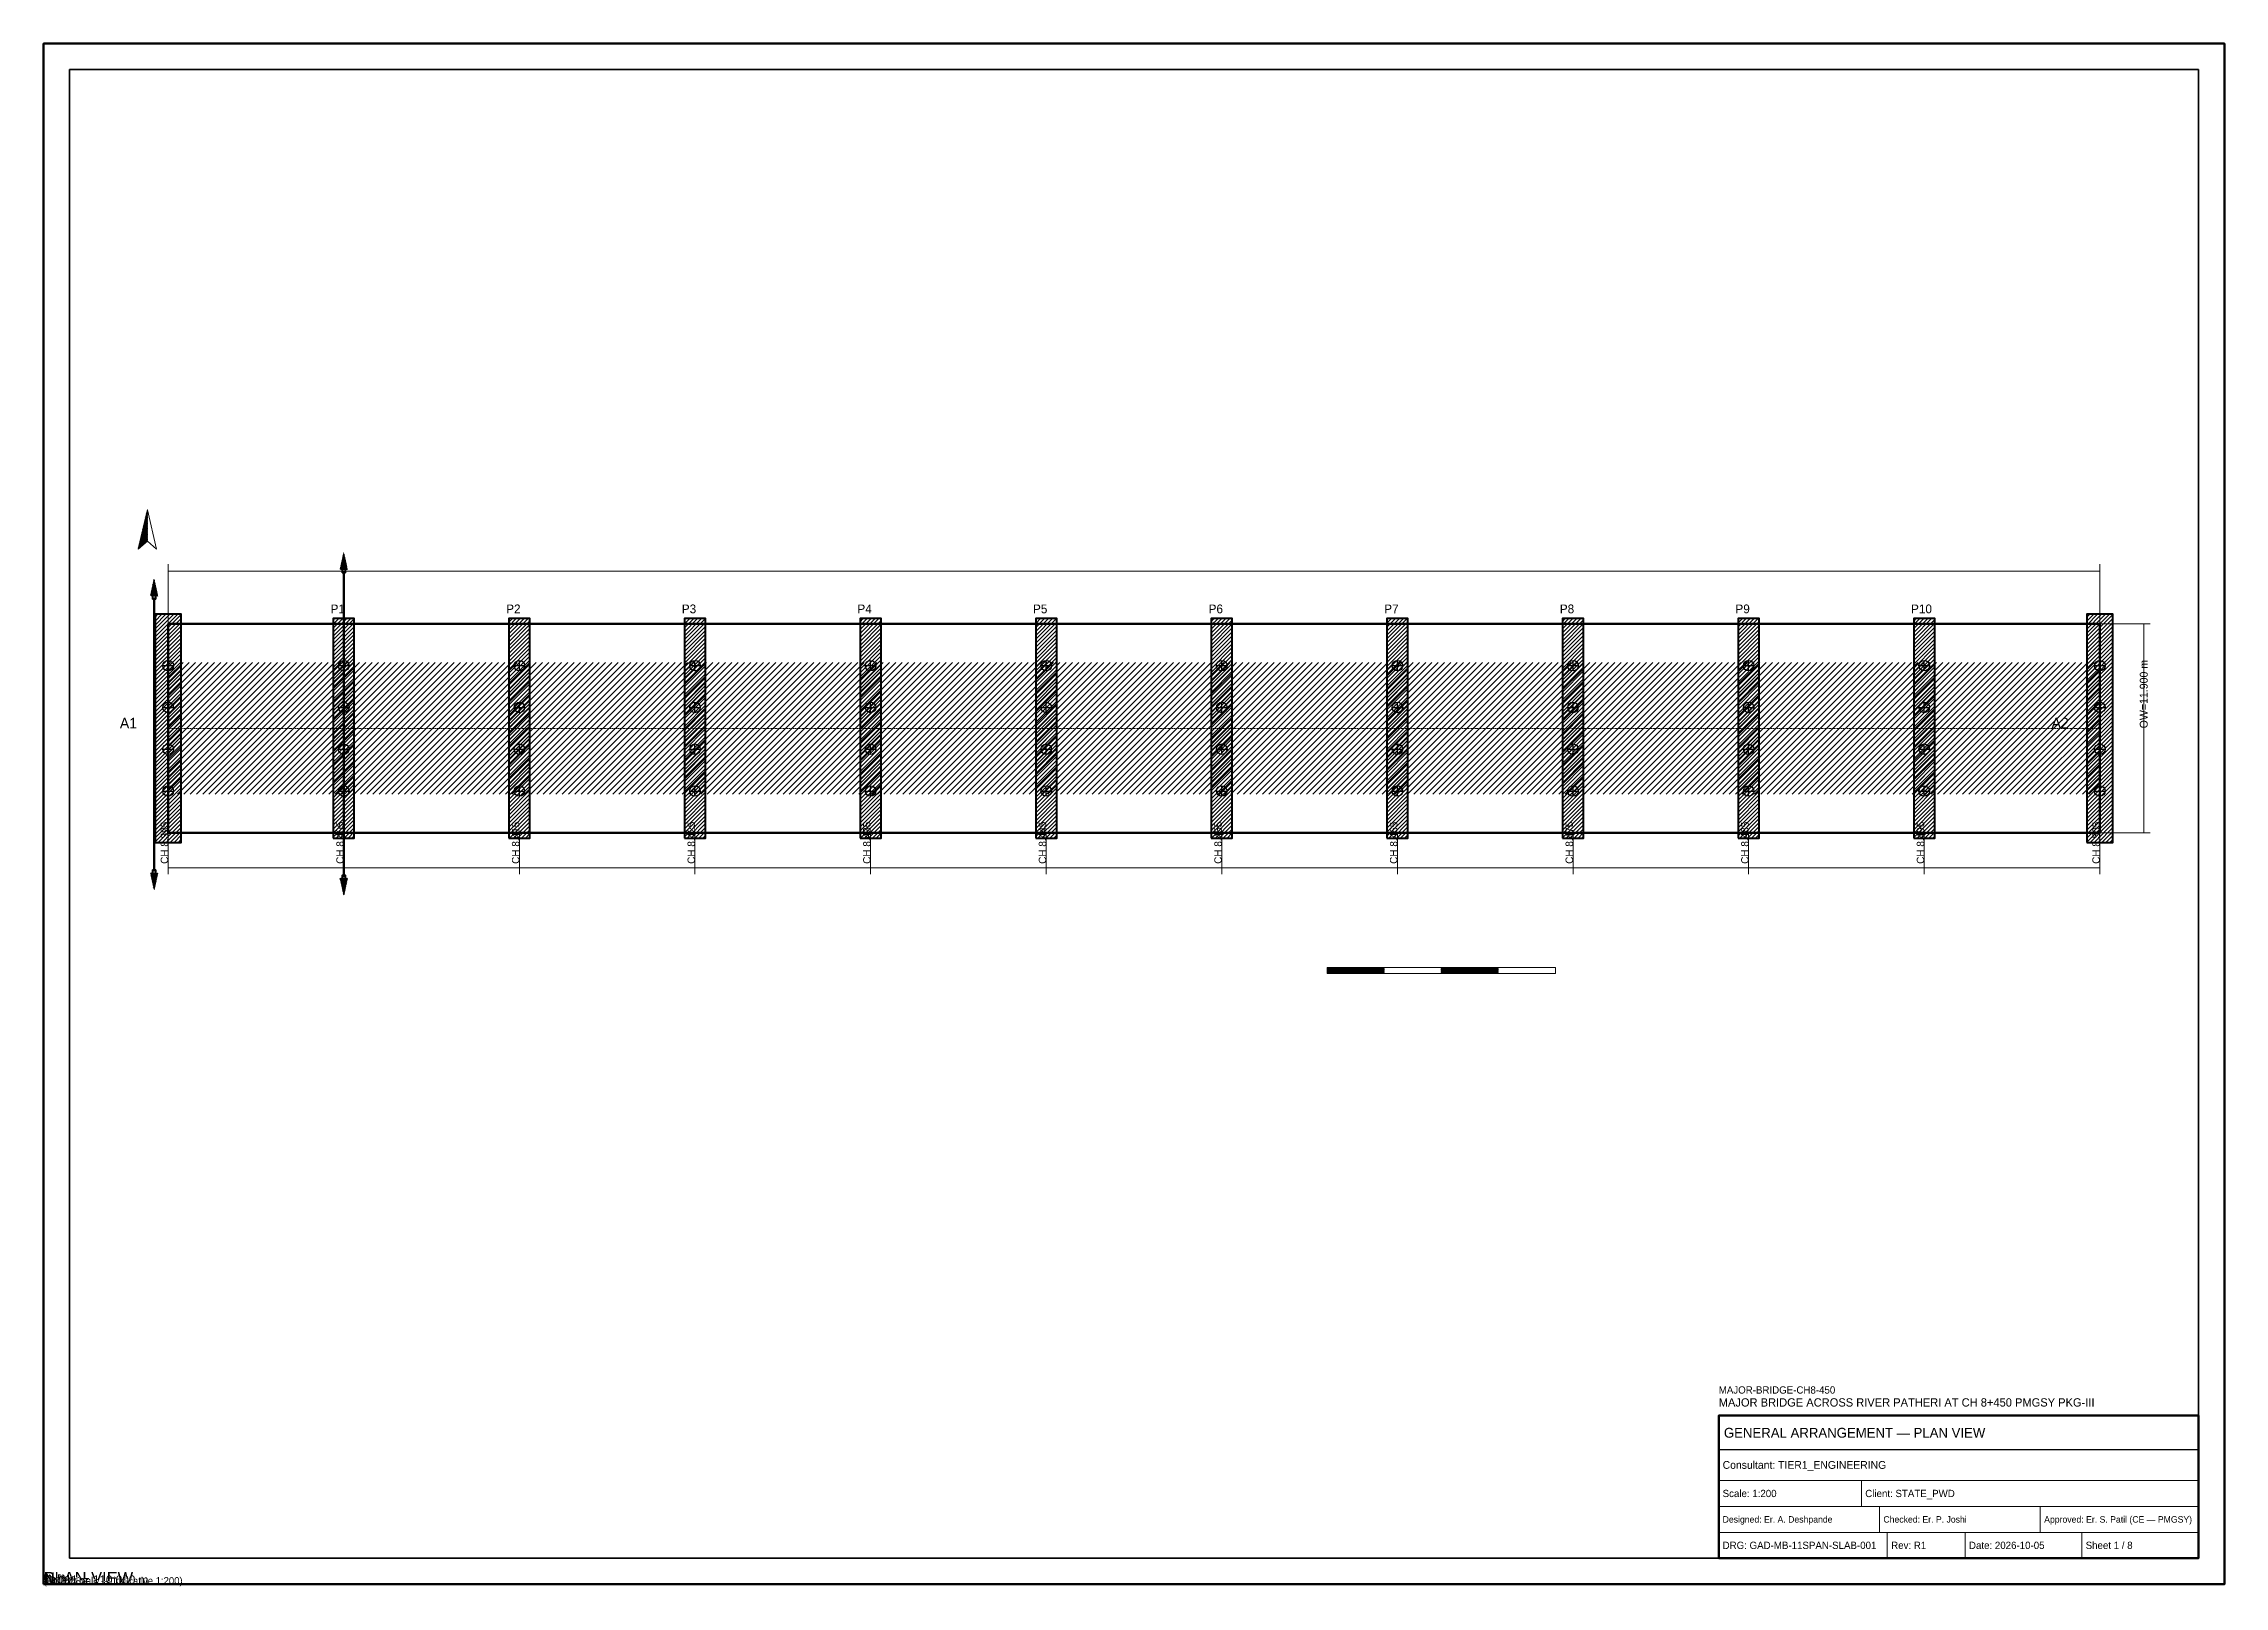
# Model space of a CAD drawing. Header units: metres. Extents: x 0 to 841, y -1 to 594.
import ezdxf

# ---------------------------------------------------------------- set-up
doc = ezdxf.new("R2010")
doc.units = ezdxf.units.M
doc.linetypes.add('CENTER', pattern=[1.5, 0.75, -0.25, 0.25, -0.25])
doc.linetypes.add('DASHED', pattern=[0.5, 0.375, -0.125])
for name, color, linetype, lineweight in [('BORDER-INNER', 7, 'Continuous', 35), ('BORDER-OUTER', 7, 'Continuous', 70), ('CIVIL-CHAINAGE', 7, 'Continuous', 18), ('DIM-CHAINAGE', 3, 'Continuous', 18), ('DIM-LINEAR', 3, 'Continuous', 18), ('STRUC-CENTRE', 6, 'CENTER', 18), ('STRUC-HATCHING', 8, 'Continuous', 18), ('STRUC-OUTLINE', 1, 'Continuous', 50), ('STRUC-SECTION', 2, 'Continuous', 35), ('SUB-ABUT', 3, 'Continuous', 35), ('SUB-BEARING', 5, 'Continuous', 25), ('SUB-PIER', 2, 'Continuous', 35), ('SUPER-DECK', 2, 'Continuous', 50), ('SYM-NORTHARROW', 7, 'Continuous', 18), ('SYM-SCALE', 7, 'Continuous', 13), ('TEXT-GENERAL', 7, 'Continuous', 18), ('TEXT-HEADER', 7, 'Continuous', 25), ('TEXT-SPEC', 7, 'Continuous', 13), ('TEXT-TITLE', 7, 'Continuous', 25), ('TITLEBLK-BOX', 7, 'Continuous', 50), ('TITLEBLK-TEXT', 7, 'Continuous', 18)]:
    doc.layers.add(name, color=color, linetype=linetype, lineweight=lineweight)

msp = doc.modelspace()

# ---------------------------------------------------------------- hatches: boundary and pattern name
at = {"layer": 'STRUC-HATCHING'}
h = msp.add_hatch(dxfattribs=at)
h.set_pattern_fill('ANSI31', scale=0.541767)
h.paths.add_polyline_path([(48.03, 304.6), (792.97, 304.6), (792.97, 355.4), (48.03, 355.4)])
at = {"layer": 'STRUC-SECTION'}
h = msp.add_hatch(dxfattribs=at)
h.set_pattern_fill('SOLID')
h.paths.add_polyline_path([(114.33, 391.22), (117.18, 391.22), (115.76, 397.72)])
h = msp.add_hatch(dxfattribs=at)
h.set_pattern_fill('SOLID')
h.paths.add_polyline_path([(41.2, 381.06), (44.04, 381.06), (42.62, 387.56)])
h = msp.add_hatch(dxfattribs=at)
h.set_pattern_fill('SOLID')
h.paths.add_polyline_path([(41.2, 274.2), (44.04, 274.2), (42.62, 267.7)])
h = msp.add_hatch(dxfattribs=at)
h.set_pattern_fill('SOLID')
h.paths.add_polyline_path([(114.33, 272.17), (117.18, 272.17), (115.76, 265.67)])
at = {"layer": 'SUB-ABUT'}
h = msp.add_hatch(dxfattribs=at)
h.set_pattern_fill('ANSI31', scale=0.338605)
h.paths.add_polyline_path([(42.96, 285.98), (53.11, 285.98), (53.11, 374.02), (42.96, 374.02)])
h = msp.add_hatch(dxfattribs=at)
h.set_pattern_fill('ANSI31', scale=0.3386045)
h.paths.add_polyline_path([(787.89, 285.98), (798.04, 285.98), (798.04, 374.02), (787.89, 374.02)])
at = {"layer": 'SUB-PIER'}
h = msp.add_hatch(dxfattribs=at)
h.set_pattern_fill('ANSI31', scale=0.338605)
h.paths.add_polyline_path([(111.69, 287.67), (119.82, 287.67), (119.82, 372.33), (111.69, 372.33)])
h = msp.add_hatch(dxfattribs=at)
h.set_pattern_fill('ANSI31', scale=0.338605)
h.paths.add_polyline_path([(179.41, 287.67), (187.54, 287.67), (187.54, 372.33), (179.41, 372.33)])
h = msp.add_hatch(dxfattribs=at)
h.set_pattern_fill('ANSI31', scale=0.338605)
h.paths.add_polyline_path([(247.13, 287.67), (255.26, 287.67), (255.26, 372.33), (247.13, 372.33)])
h = msp.add_hatch(dxfattribs=at)
h.set_pattern_fill('ANSI31', scale=0.338605)
h.paths.add_polyline_path([(314.86, 287.67), (322.98, 287.67), (322.98, 372.33), (314.86, 372.33)])
h = msp.add_hatch(dxfattribs=at)
h.set_pattern_fill('ANSI31', scale=0.338605)
h.paths.add_polyline_path([(382.58, 287.67), (390.7, 287.67), (390.7, 372.33), (382.58, 372.33)])
h = msp.add_hatch(dxfattribs=at)
h.set_pattern_fill('ANSI31', scale=0.338605)
h.paths.add_polyline_path([(450.3, 287.67), (458.42, 287.67), (458.42, 372.33), (450.3, 372.33)])
h = msp.add_hatch(dxfattribs=at)
h.set_pattern_fill('ANSI31', scale=0.338605)
h.paths.add_polyline_path([(518.02, 287.67), (526.14, 287.67), (526.14, 372.33), (518.02, 372.33)])
h = msp.add_hatch(dxfattribs=at)
h.set_pattern_fill('ANSI31', scale=0.338605)
h.paths.add_polyline_path([(585.74, 287.67), (593.87, 287.67), (593.87, 372.33), (585.74, 372.33)])
h = msp.add_hatch(dxfattribs=at)
h.set_pattern_fill('ANSI31', scale=0.338605)
h.paths.add_polyline_path([(653.46, 287.67), (661.59, 287.67), (661.59, 372.33), (653.46, 372.33)])
h = msp.add_hatch(dxfattribs=at)
h.set_pattern_fill('ANSI31', scale=0.3386045)
h.paths.add_polyline_path([(721.18, 287.67), (729.31, 287.67), (729.31, 372.33), (721.18, 372.33)])
at = {"layer": 'SYM-NORTHARROW'}
h = msp.add_hatch(dxfattribs=at)
h.set_pattern_fill('SOLID')
h.paths.add_polyline_path([(40, 414.31), (36.44, 399.08), (40, 402.12)])
at = {"layer": 'SYM-SCALE'}
h = msp.add_hatch(dxfattribs=at)
h.set_pattern_fill('SOLID')
h.paths.add_polyline_path([(494.99, 235.53), (516.99, 235.53), (516.99, 237.83), (494.99, 237.83)])
h = msp.add_hatch(dxfattribs=at)
h.set_pattern_fill('SOLID')
h.paths.add_polyline_path([(538.99, 235.53), (560.99, 235.53), (560.99, 237.83), (538.99, 237.83)])

# ---------------------------------------------------------------- linework, layer by layer
at = {"layer": 'BORDER-INNER'}
msp.add_lwpolyline([(10, 10), (831, 10), (831, 584), (10, 584), (10, 10)], dxfattribs=at)
at = {"layer": 'BORDER-OUTER'}
msp.add_lwpolyline([(0, 0), (841, 0), (841, 594), (0, 594), (0, 0)], dxfattribs=at)
at = {"layer": 'CIVIL-CHAINAGE'}
for p, q in [((48.03, 282.93), (48.03, 278.62)), ((115.76, 282.93), (115.76, 278.62)), ((183.48, 282.93), (183.48, 278.62)), ((251.2, 282.93), (251.2, 278.62)), ((318.92, 282.93), (318.92, 278.62)), ((386.64, 282.93), (386.64, 278.62)), ((454.36, 282.93), (454.36, 278.62)), ((522.08, 282.93), (522.08, 278.62)), ((589.8, 282.93), (589.8, 278.62)), ((657.52, 282.93), (657.52, 278.62)), ((725.24, 282.93), (725.24, 278.62)), ((792.97, 282.93), (792.97, 278.62))]:
    msp.add_line(p, q, dxfattribs=at)
at = {"layer": 'DIM-LINEAR'}
for p, q in [((48.03, 387.9), (48.03, 393.32)), ((48.03, 370.29), (48.03, 390.61)), ((48.03, 390.61), (792.97, 390.61)), ((792.97, 387.9), (792.97, 393.32)), ((792.97, 370.29), (792.97, 390.61)), ((792.97, 370.29), (809.9, 370.29)), ((807.46, 370.29), (812.33, 370.29)), ((809.9, 289.71), (809.9, 370.29)), ((48.03, 289.71), (48.03, 276.16)), ((115.76, 289.71), (115.76, 276.16)), ((115.76, 289.71), (115.76, 276.16)), ((183.48, 289.71), (183.48, 276.16)), ((183.48, 289.71), (183.48, 276.16)), ((251.2, 289.71), (251.2, 276.16)), ((251.2, 289.71), (251.2, 276.16)), ((318.92, 289.71), (318.92, 276.16)), ((318.92, 289.71), (318.92, 276.16)), ((386.64, 289.71), (386.64, 276.16)), ((386.64, 289.71), (386.64, 276.16)), ((454.36, 289.71), (454.36, 276.16)), ((454.36, 289.71), (454.36, 276.16)), ((522.08, 289.71), (522.08, 276.16)), ((522.08, 289.71), (522.08, 276.16)), ((589.8, 289.71), (589.8, 276.16)), ((589.8, 289.71), (589.8, 276.16)), ((657.52, 289.71), (657.52, 276.16)), ((657.52, 289.71), (657.52, 276.16)), ((725.24, 289.71), (725.24, 276.16)), ((725.24, 289.71), (725.24, 276.16)), ((792.97, 289.71), (792.97, 276.16)), ((792.97, 289.71), (809.9, 289.71)), ((807.46, 289.71), (812.33, 289.71)), ((48.03, 273.72), (48.03, 278.6)), ((115.76, 273.72), (115.76, 278.6)), ((115.76, 273.72), (115.76, 278.6)), ((183.48, 273.72), (183.48, 278.6)), ((183.48, 273.72), (183.48, 278.6)), ((251.2, 273.72), (251.2, 278.6)), ((251.2, 273.72), (251.2, 278.6)), ((318.92, 273.72), (318.92, 278.6)), ((318.92, 273.72), (318.92, 278.6)), ((386.64, 273.72), (386.64, 278.6)), ((386.64, 273.72), (386.64, 278.6)), ((454.36, 273.72), (454.36, 278.6)), ((454.36, 273.72), (454.36, 278.6)), ((522.08, 273.72), (522.08, 278.6)), ((522.08, 273.72), (522.08, 278.6)), ((589.8, 273.72), (589.8, 278.6)), ((589.8, 273.72), (589.8, 278.6)), ((657.52, 273.72), (657.52, 278.6)), ((657.52, 273.72), (657.52, 278.6)), ((725.24, 273.72), (725.24, 278.6)), ((725.24, 273.72), (725.24, 278.6)), ((792.97, 273.72), (792.97, 278.6)), ((48.03, 276.16), (115.76, 276.16)), ((115.76, 276.16), (183.48, 276.16)), ((183.48, 276.16), (251.2, 276.16)), ((251.2, 276.16), (318.92, 276.16)), ((318.92, 276.16), (386.64, 276.16)), ((386.64, 276.16), (454.36, 276.16)), ((454.36, 276.16), (522.08, 276.16)), ((522.08, 276.16), (589.8, 276.16)), ((589.8, 276.16), (657.52, 276.16)), ((657.52, 276.16), (725.24, 276.16)), ((725.24, 276.16), (792.97, 276.16))]:
    msp.add_line(p, q, dxfattribs=at)
at = {"layer": 'STRUC-CENTRE'}
msp.add_line((48.03, 330), (792.97, 330), dxfattribs=at)
at = {"layer": 'STRUC-OUTLINE', "lineweight": 50}
msp.add_lwpolyline([(48.03, 289.71), (48.03, 370.29), (792.97, 370.29), (792.97, 289.71), (48.03, 289.71)], dxfattribs=at)
at = {"layer": 'STRUC-SECTION', "color": 1, "linetype": 'DASHED', "lineweight": 50}
for p, q in [((115.76, 390.61), (115.76, 272.78)), ((42.62, 380.45), (42.62, 274.81))]:
    msp.add_line(p, q, dxfattribs=at)
at = {"layer": 'STRUC-SECTION', "color": 1}
for points in [[(115.15, 390), (116.37, 390), (116.37, 391.22), (115.15, 391.22), (115.15, 390)], [(42.01, 379.84), (43.23, 379.84), (43.23, 381.06), (42.01, 381.06), (42.01, 379.84)], [(42.01, 274.2), (43.23, 274.2), (43.23, 275.42), (42.01, 275.42), (42.01, 274.2)], [(115.15, 272.17), (116.37, 272.17), (116.37, 273.39), (115.15, 273.39), (115.15, 272.17)]]:
    msp.add_lwpolyline(points, dxfattribs=at)
at = {"layer": 'SUB-ABUT', "lineweight": 40}
for points in [[(42.96, 285.98), (53.11, 285.98), (53.11, 374.02), (42.96, 374.02), (42.96, 285.98)], [(787.89, 285.98), (798.04, 285.98), (798.04, 374.02), (787.89, 374.02), (787.89, 285.98)]]:
    msp.add_lwpolyline(points, dxfattribs=at)
at = {"layer": 'SUB-BEARING'}
for p, q in [((46, 354.18), (50.07, 354.18)), ((48.03, 352.14), (48.03, 356.21)), ((113.72, 354.18), (117.79, 354.18)), ((115.76, 352.14), (115.76, 356.21)), ((181.45, 354.18), (185.51, 354.18)), ((183.48, 352.14), (183.48, 356.21)), ((249.17, 354.18), (253.23, 354.18)), ((251.2, 352.14), (251.2, 356.21)), ((316.89, 354.18), (320.95, 354.18)), ((318.92, 352.14), (318.92, 356.21)), ((384.61, 354.18), (388.67, 354.18)), ((386.64, 352.14), (386.64, 356.21)), ((452.33, 354.18), (456.39, 354.18)), ((454.36, 352.14), (454.36, 356.21)), ((520.05, 354.18), (524.11, 354.18)), ((522.08, 352.14), (522.08, 356.21)), ((587.77, 354.18), (591.83, 354.18)), ((589.8, 352.14), (589.8, 356.21)), ((655.49, 354.18), (659.55, 354.18)), ((657.52, 352.14), (657.52, 356.21)), ((723.21, 354.18), (727.28, 354.18)), ((725.24, 352.14), (725.24, 356.21)), ((790.93, 354.18), (795, 354.18)), ((792.97, 352.14), (792.97, 356.21)), ((46, 338.06), (50.07, 338.06)), ((48.03, 336.03), (48.03, 340.09)), ((113.72, 338.06), (117.79, 338.06)), ((115.76, 336.03), (115.76, 340.09)), ((181.45, 338.06), (185.51, 338.06)), ((183.48, 336.03), (183.48, 340.09)), ((249.17, 338.06), (253.23, 338.06)), ((251.2, 336.03), (251.2, 340.09)), ((316.89, 338.06), (320.95, 338.06)), ((318.92, 336.03), (318.92, 340.09)), ((384.61, 338.06), (388.67, 338.06)), ((386.64, 336.03), (386.64, 340.09)), ((452.33, 338.06), (456.39, 338.06)), ((454.36, 336.03), (454.36, 340.09)), ((520.05, 338.06), (524.11, 338.06)), ((522.08, 336.03), (522.08, 340.09)), ((587.77, 338.06), (591.83, 338.06)), ((589.8, 336.03), (589.8, 340.09)), ((655.49, 338.06), (659.55, 338.06)), ((657.52, 336.03), (657.52, 340.09)), ((723.21, 338.06), (727.28, 338.06)), ((725.24, 336.03), (725.24, 340.09)), ((790.93, 338.06), (795, 338.06)), ((792.97, 336.03), (792.97, 340.09)), ((46, 321.94), (50.07, 321.94)), ((48.03, 319.91), (48.03, 323.97)), ((113.72, 321.94), (117.79, 321.94)), ((115.76, 319.91), (115.76, 323.97)), ((181.45, 321.94), (185.51, 321.94)), ((183.48, 319.91), (183.48, 323.97)), ((249.17, 321.94), (253.23, 321.94)), ((251.2, 319.91), (251.2, 323.97)), ((316.89, 321.94), (320.95, 321.94)), ((318.92, 319.91), (318.92, 323.97)), ((384.61, 321.94), (388.67, 321.94)), ((386.64, 319.91), (386.64, 323.97)), ((452.33, 321.94), (456.39, 321.94)), ((454.36, 319.91), (454.36, 323.97)), ((520.05, 321.94), (524.11, 321.94)), ((522.08, 319.91), (522.08, 323.97)), ((587.77, 321.94), (591.83, 321.94)), ((589.8, 319.91), (589.8, 323.97)), ((655.49, 321.94), (659.55, 321.94)), ((657.52, 319.91), (657.52, 323.97)), ((723.21, 321.94), (727.28, 321.94)), ((725.24, 319.91), (725.24, 323.97)), ((790.93, 321.94), (795, 321.94)), ((792.97, 319.91), (792.97, 323.97)), ((46, 305.82), (50.07, 305.82)), ((48.03, 303.79), (48.03, 307.86)), ((113.72, 305.82), (117.79, 305.82)), ((115.76, 303.79), (115.76, 307.86)), ((181.45, 305.82), (185.51, 305.82)), ((183.48, 303.79), (183.48, 307.86)), ((249.17, 305.82), (253.23, 305.82)), ((251.2, 303.79), (251.2, 307.86)), ((316.89, 305.82), (320.95, 305.82)), ((318.92, 303.79), (318.92, 307.86)), ((384.61, 305.82), (388.67, 305.82)), ((386.64, 303.79), (386.64, 307.86)), ((452.33, 305.82), (456.39, 305.82)), ((454.36, 303.79), (454.36, 307.86)), ((520.05, 305.82), (524.11, 305.82)), ((522.08, 303.79), (522.08, 307.86)), ((587.77, 305.82), (591.83, 305.82)), ((589.8, 303.79), (589.8, 307.86)), ((655.49, 305.82), (659.55, 305.82)), ((657.52, 303.79), (657.52, 307.86)), ((723.21, 305.82), (727.28, 305.82)), ((725.24, 303.79), (725.24, 307.86)), ((790.93, 305.82), (795, 305.82)), ((792.97, 303.79), (792.97, 307.86))]:
    msp.add_line(p, q, dxfattribs=at)
for centre in [(48.03, 354.18), (115.76, 354.18), (183.48, 354.18), (251.2, 354.18), (318.92, 354.18), (386.64, 354.18), (454.36, 354.18), (522.08, 354.18), (589.8, 354.18), (657.52, 354.18), (725.24, 354.18), (792.97, 354.18), (48.03, 338.06), (115.76, 338.06), (183.48, 338.06), (251.2, 338.06), (318.92, 338.06), (386.64, 338.06), (454.36, 338.06), (522.08, 338.06), (589.8, 338.06), (657.52, 338.06), (725.24, 338.06), (792.97, 338.06), (48.03, 321.94), (115.76, 321.94), (183.48, 321.94), (251.2, 321.94), (318.92, 321.94), (386.64, 321.94), (454.36, 321.94), (522.08, 321.94), (589.8, 321.94), (657.52, 321.94), (725.24, 321.94), (792.97, 321.94), (48.03, 305.82), (115.76, 305.82), (183.48, 305.82), (251.2, 305.82), (318.92, 305.82), (386.64, 305.82), (454.36, 305.82), (522.08, 305.82), (589.8, 305.82), (657.52, 305.82), (725.24, 305.82), (792.97, 305.82)]:
    msp.add_circle(centre, 2.03, dxfattribs=at)
at = {"layer": 'SUB-PIER', "lineweight": 40}
for points in [[(111.69, 287.67), (119.82, 287.67), (119.82, 372.33), (111.69, 372.33), (111.69, 287.67)], [(179.41, 287.67), (187.54, 287.67), (187.54, 372.33), (179.41, 372.33), (179.41, 287.67)], [(247.13, 287.67), (255.26, 287.67), (255.26, 372.33), (247.13, 372.33), (247.13, 287.67)], [(314.86, 287.67), (322.98, 287.67), (322.98, 372.33), (314.86, 372.33), (314.86, 287.67)], [(382.58, 287.67), (390.7, 287.67), (390.7, 372.33), (382.58, 372.33), (382.58, 287.67)], [(450.3, 287.67), (458.42, 287.67), (458.42, 372.33), (450.3, 372.33), (450.3, 287.67)], [(518.02, 287.67), (526.14, 287.67), (526.14, 372.33), (518.02, 372.33), (518.02, 287.67)], [(585.74, 287.67), (593.87, 287.67), (593.87, 372.33), (585.74, 372.33), (585.74, 287.67)], [(653.46, 287.67), (661.59, 287.67), (661.59, 372.33), (653.46, 372.33), (653.46, 287.67)], [(721.18, 287.67), (729.31, 287.67), (729.31, 372.33), (721.18, 372.33), (721.18, 287.67)]]:
    msp.add_lwpolyline(points, dxfattribs=at)
at = {"layer": 'SUPER-DECK', "lineweight": 30}
msp.add_lwpolyline([(48.03, 289.71), (48.03, 370.29), (792.97, 370.29), (792.97, 289.71), (48.03, 289.71)], dxfattribs=at)
at = {"layer": 'SYM-NORTHARROW'}
msp.add_lwpolyline([(40, 414.31), (36.44, 399.08), (40, 402.12), (43.56, 399.08), (40, 414.31)], dxfattribs=at)
at = {"layer": 'SYM-SCALE'}
msp.add_lwpolyline([(494.99, 235.53), (582.99, 235.53), (582.99, 237.83), (494.99, 237.83), (494.99, 235.53)], dxfattribs=at)
at = {"layer": 'TITLEBLK-BOX', "lineweight": 50}
msp.add_lwpolyline([(646, 10), (831, 10), (831, 65), (646, 65), (646, 10)], dxfattribs=at)
at = {"layer": 'TITLEBLK-BOX', "lineweight": 30}
msp.add_lwpolyline([(646, 52), (831, 52), (831, 65), (646, 65), (646, 52)], dxfattribs=at)
at = {"layer": 'TITLEBLK-BOX', "lineweight": 18}
for points in [[(646, 40), (831, 40), (831, 52), (646, 52), (646, 40)], [(646, 30), (701, 30), (701, 40), (646, 40), (646, 30)], [(701, 30), (831, 30), (831, 40), (701, 40), (701, 30)], [(646, 20), (708, 20), (708, 30), (646, 30), (646, 20)], [(708, 20), (770, 20), (770, 30), (708, 30), (708, 20)], [(770, 20), (831, 20), (831, 30), (770, 30), (770, 20)], [(646, 10), (711, 10), (711, 20), (646, 20), (646, 10)], [(711, 10), (741, 10), (741, 20), (711, 20), (711, 10)], [(741, 10), (786, 10), (786, 20), (741, 20), (741, 10)], [(786, 10), (831, 10), (831, 20), (786, 20), (786, 10)]]:
    msp.add_lwpolyline(points, dxfattribs=at)

# ---------------------------------------------------------------- texts
at = {"layer": 'DIM-CHAINAGE'}
for s, p in [('CH 8.395', (48.03, 277.75)), ('CH 8.405', (115.76, 277.75)), ('CH 8.415', (183.48, 277.75)), ('CH 8.425', (251.2, 277.75)), ('CH 8.435', (318.92, 277.75)), ('CH 8.445', (386.64, 277.75)), ('CH 8.455', (454.36, 277.75)), ('CH 8.465', (522.08, 277.75)), ('CH 8.475', (589.8, 277.75)), ('CH 8.485', (657.52, 277.75)), ('CH 8.495', (725.24, 277.75)), ('CH 8.505', (792.97, 277.75))]:
    msp.add_text(s, height=2.878, rotation=90, dxfattribs=at).set_placement(p)
at = {"layer": 'DIM-LINEAR'}
msp.add_text('OW=11.900 m', height=3.0474, rotation=90, dxfattribs=at).set_placement((811.42, 330))
for s, height in [('Total L = 110.000 m', 3.386), ('10.000 m', 3.047), ('10.000 m', 3.047), ('10.000 m', 3.047), ('10.000 m', 3.047), ('10.000 m', 3.047), ('10.000 m', 3.047), ('10.000 m', 3.047), ('10.000 m', 3.047), ('10.000 m', 3.047), ('10.000 m', 3.047), ('10.000 m', 3.047)]:
    msp.add_text(s, height=height, dxfattribs=at).set_placement((0, 0))
at = {"layer": 'SYM-NORTHARROW'}
msp.add_text('N', height=4.57, dxfattribs=at).set_placement((0, 0))
at = {"layer": 'TEXT-GENERAL'}
for s, height, p in [('P1', 3.386, (110.68, 374.36)), ('P2', 3.386, (178.4, 374.36)), ('P3', 3.386, (246.12, 374.36)), ('P4', 3.386, (313.84, 374.36)), ('P5', 3.386, (381.56, 374.36)), ('P6', 3.386, (449.28, 374.36)), ('P7', 3.386, (517, 374.36)), ('P8', 3.386, (584.72, 374.36)), ('P9', 3.386, (652.44, 374.36)), ('P10', 3.386, (720.17, 374.36)), ('A1', 4.063, (29.41, 330)), ('A2', 4.063, (774.34, 330)), ('44m', 2.878, (0, 0)), ('0m', 2.878, (0, 0)), ('88m', 2.878, (0, 0)), ('22m', 2.878, (0, 0)), ('66m', 2.878, (0, 0)), ('1 : 200', 2.878, (0, 0))]:
    msp.add_text(s, height=height, dxfattribs=at).set_placement(p)
at = {"layer": 'TEXT-HEADER', "color": 1}
for s in ['A-A', 'B-B']:
    msp.add_text(s, height=3.86, dxfattribs=at).set_placement((0, 0))
at = {"layer": 'TEXT-HEADER'}
msp.add_text('PLAN VIEW', height=4.74, dxfattribs=at).set_placement((0, 0))
at = {"layer": 'TEXT-SPEC', "color": 8}
msp.add_text('(Not to Scale — indicative 1:200)', height=2.7427, dxfattribs=at).set_placement((0, 0))
at = {"layer": 'TEXT-TITLE'}
for s, height, p in [('MAJOR BRIDGE ACROSS RIVER PATHERI AT CH 8+450 PMGSY PKG-III', 3.2, (646, 68.5)), ('GENERAL ARRANGEMENT — PLAN VIEW', 3.8, (648, 56.5))]:
    msp.add_text(s, height=height, dxfattribs=at).set_placement(p)
at = {"layer": 'TITLEBLK-TEXT'}
for s, height, p in [('MAJOR-BRIDGE-CH8-450', 2.8, (646, 73.5)), ('Consultant: TIER1_ENGINEERING', 3, (647.5, 44.5)), ('Scale: 1:200', 2.8, (647.5, 33.6)), ('Client: STATE_PWD', 2.8, (702.5, 33.6)), ('Designed: Er. A. Deshpande', 2.5, (647.5, 23.75)), ('Checked: Er. P. Joshi', 2.5, (709.5, 23.75)), ('Approved: Er. S. Patil (CE — PMGSY)', 2.5, (771.5, 23.75)), ('DRG: GAD-MB-11SPAN-SLAB-001', 2.8, (647.5, 13.6)), ('Rev: R1', 2.8, (712.5, 13.6)), ('Date: 2026-10-05', 2.8, (742.5, 13.6)), ('Sheet 1 / 8', 2.8, (787.5, 13.6))]:
    msp.add_text(s, height=height, dxfattribs=at).set_placement(p)

doc.saveas('drawing.dxf')
